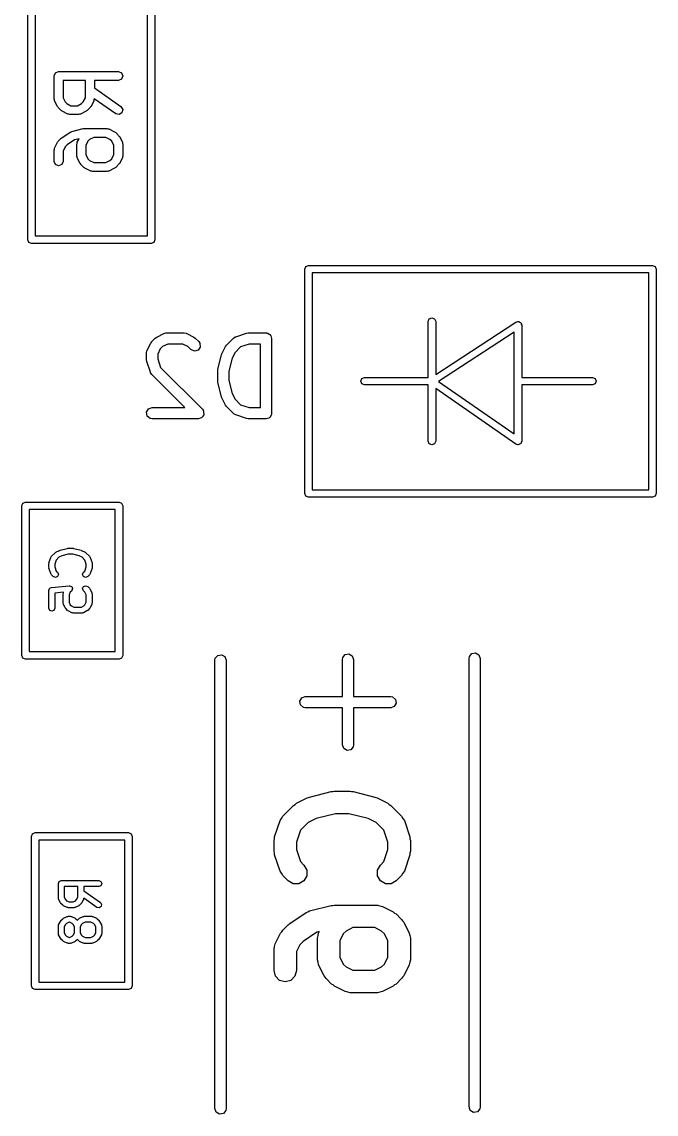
# Model space of a CAD drawing. Extents: x 0.42 to 1.49, y 0.16 to 1.54.
# Drawn here: x 1.158 to 1.493, y 0.399 to 0.974 of the extents above; entities that cross this region are included whole.
import ezdxf

# ---------------------------------------------------------------- set-up
doc = ezdxf.new("R2010")
doc.units = 0
doc.header["$MEASUREMENT"] = 0
doc.layers.add('BLACK', color=7, linetype='CONTINUOUS')

msp = doc.modelspace()

# ---------------------------------------------------------------- linework, layer by layer
at = {"layer": 'BLACK', "linetype": 'CONTINUOUS'}
for p, q in [((1.16154, 0.859587), (1.16154, 0.985571)), ((1.22846, 0.985571), (1.22846, 0.859587)), ((1.16547, 0.983602), (1.16547, 0.861555)), ((1.22453, 0.861555), (1.22453, 0.983602)), ((1.17539, 0.945826), (1.17608, 0.947496)), ((1.17539, 0.933827), (1.17539, 0.945826)), ((1.17608, 0.947496), (1.17775, 0.948188)), ((1.17775, 0.948188), (1.20925, 0.948188)), ((1.20925, 0.948188), (1.21092, 0.947496)), ((1.21092, 0.944156), (1.20925, 0.943464)), ((1.21092, 0.947496), (1.21161, 0.945826)), ((1.21161, 0.945826), (1.21092, 0.944156)), ((1.18011, 0.943464), (1.18011, 0.934385)), ((1.19189, 0.943464), (1.18011, 0.943464)), ((1.19189, 0.934385), (1.19189, 0.943464)), ((1.20925, 0.943464), (1.19661, 0.943464)), ((1.19661, 0.943464), (1.19661, 0.939557)), ((1.19661, 0.939557), (1.2106, 0.929763)), ((1.1756, 0.933319), (1.17539, 0.933827)), ((1.17564, 0.932771), (1.1756, 0.933319)), ((1.17714, 0.929771), (1.17564, 0.932771)), ((1.18011, 0.934385), (1.18119, 0.932227)), ((1.18119, 0.932227), (1.18215, 0.931269)), ((1.18985, 0.931269), (1.19081, 0.932227)), ((1.19081, 0.932227), (1.19189, 0.934385)), ((1.19636, 0.932771), (1.19486, 0.929771)), ((1.1964, 0.933319), (1.19636, 0.932771)), ((1.1966, 0.933798), (1.1964, 0.933319)), ((1.20789, 0.925893), (1.1966, 0.933798)), ((1.17743, 0.929516), (1.17714, 0.929771)), ((1.17758, 0.929157), (1.17743, 0.929516)), ((1.17908, 0.927658), (1.17758, 0.929157)), ((1.17944, 0.927509), (1.17908, 0.927658)), ((1.1797, 0.927215), (1.17944, 0.927509)), ((1.18269, 0.925715), (1.1797, 0.927215)), ((1.18215, 0.931269), (1.18431, 0.93019)), ((1.18431, 0.93019), (1.18769, 0.93019)), ((1.18769, 0.93019), (1.18985, 0.931269)), ((1.19231, 0.927215), (1.18931, 0.925715)), ((1.19256, 0.927509), (1.19231, 0.927215)), ((1.19292, 0.927658), (1.19256, 0.927509)), ((1.19442, 0.929157), (1.19292, 0.927658)), ((1.19457, 0.929516), (1.19442, 0.929157)), ((1.19486, 0.929771), (1.19457, 0.929516)), ((1.21118, 0.926473), (1.20966, 0.925502)), ((1.2106, 0.929763), (1.21157, 0.928239)), ((1.21157, 0.928239), (1.21118, 0.926473)), ((1.18324, 0.925676), (1.18269, 0.925715)), ((1.18375, 0.925466), (1.18324, 0.925676)), ((1.18825, 0.925466), (1.18375, 0.925466)), ((1.18876, 0.925676), (1.18825, 0.925466)), ((1.18931, 0.925715), (1.18876, 0.925676)), ((1.20966, 0.925502), (1.20789, 0.925893)), ((1.17944, 0.913296), (1.18394, 0.916295)), ((1.18394, 0.916295), (1.18435, 0.916375)), ((1.18435, 0.916375), (1.18468, 0.916621)), ((1.18468, 0.916621), (1.19068, 0.918121)), ((1.19068, 0.918121), (1.19097, 0.918077)), ((1.19097, 0.918077), (1.19125, 0.918192)), ((1.19125, 0.918192), (1.20325, 0.918192)), ((1.20325, 0.918192), (1.20376, 0.917981)), ((1.20376, 0.917981), (1.20431, 0.917942)), ((1.20431, 0.917942), (1.20731, 0.916443)), ((1.20731, 0.916443), (1.20756, 0.916149)), ((1.20756, 0.916149), (1.20792, 0.916)), ((1.20792, 0.916), (1.20942, 0.9145)), ((1.17564, 0.907887), (1.17714, 0.910887)), ((1.17714, 0.910887), (1.17743, 0.911141)), ((1.17743, 0.911141), (1.17758, 0.911501)), ((1.17758, 0.911501), (1.17908, 0.913)), ((1.17908, 0.913), (1.17931, 0.913094)), ((1.17931, 0.913094), (1.17944, 0.913296)), ((1.18226, 0.909494), (1.18119, 0.908431)), ((1.18622, 0.912137), (1.18226, 0.909494)), ((1.18855, 0.912721), (1.18622, 0.912137)), ((1.18739, 0.90983), (1.1876, 0.910338)), ((1.18739, 0.903831), (1.18739, 0.90983)), ((1.1876, 0.910338), (1.18764, 0.910887)), ((1.18764, 0.910887), (1.18855, 0.912721)), ((1.19319, 0.911431), (1.19211, 0.909273)), ((1.19211, 0.909273), (1.19211, 0.904389)), ((1.19415, 0.912388), (1.19319, 0.911431)), ((1.19631, 0.913467), (1.19415, 0.912388)), ((1.20269, 0.913467), (1.19631, 0.913467)), ((1.20485, 0.912388), (1.20269, 0.913467)), ((1.20581, 0.911431), (1.20485, 0.912388)), ((1.20689, 0.909273), (1.20581, 0.911431)), ((1.20689, 0.904389), (1.20689, 0.909273)), ((1.20942, 0.9145), (1.20957, 0.914141)), ((1.20957, 0.914141), (1.20986, 0.913886)), ((1.20986, 0.913886), (1.21136, 0.910887)), ((1.21136, 0.910887), (1.2114, 0.910338)), ((1.2114, 0.910338), (1.21161, 0.90983)), ((1.21161, 0.90983), (1.21161, 0.903831)), ((1.17539, 0.906831), (1.1756, 0.907339)), ((1.17539, 0.900831), (1.17539, 0.906831)), ((1.1756, 0.907339), (1.17564, 0.907887)), ((1.18119, 0.908431), (1.18011, 0.906273)), ((1.18011, 0.906273), (1.18011, 0.900831)), ((1.1876, 0.903323), (1.18739, 0.903831)), ((1.18764, 0.902775), (1.1876, 0.903323)), ((1.19211, 0.904389), (1.19319, 0.902231)), ((1.20581, 0.902231), (1.20689, 0.904389)), ((1.2114, 0.903323), (1.21136, 0.902775)), ((1.21161, 0.903831), (1.2114, 0.903323)), ((1.17608, 0.899161), (1.17539, 0.900831)), ((1.17775, 0.898469), (1.17608, 0.899161)), ((1.17942, 0.899161), (1.17775, 0.898469)), ((1.18011, 0.900831), (1.17942, 0.899161)), ((1.18914, 0.899775), (1.18764, 0.902775)), ((1.18943, 0.89952), (1.18914, 0.899775)), ((1.18958, 0.899161), (1.18943, 0.89952)), ((1.19108, 0.897661), (1.18958, 0.899161)), ((1.19144, 0.897513), (1.19108, 0.897661)), ((1.19319, 0.902231), (1.19415, 0.901273)), ((1.19415, 0.901273), (1.19631, 0.900194)), ((1.19631, 0.900194), (1.20269, 0.900194)), ((1.20269, 0.900194), (1.20485, 0.901273)), ((1.20485, 0.901273), (1.20581, 0.902231)), ((1.20792, 0.897661), (1.20756, 0.897513)), ((1.20942, 0.899161), (1.20792, 0.897661)), ((1.20957, 0.89952), (1.20942, 0.899161)), ((1.20986, 0.899775), (1.20957, 0.89952)), ((1.21136, 0.902775), (1.20986, 0.899775)), ((1.19169, 0.897219), (1.19144, 0.897513)), ((1.19469, 0.895719), (1.19169, 0.897219)), ((1.19524, 0.89568), (1.19469, 0.895719)), ((1.19575, 0.89547), (1.19524, 0.89568)), ((1.20325, 0.89547), (1.19575, 0.89547)), ((1.20376, 0.89568), (1.20325, 0.89547)), ((1.20431, 0.895719), (1.20376, 0.89568)), ((1.20731, 0.897219), (1.20431, 0.895719)), ((1.20756, 0.897513), (1.20731, 0.897219)), ((1.16211, 0.858195), (1.16154, 0.859587)), ((1.1635, 0.857618), (1.16211, 0.858195)), ((1.2265, 0.857618), (1.1635, 0.857618)), ((1.16547, 0.861555), (1.22453, 0.861555)), ((1.22789, 0.858195), (1.2265, 0.857618)), ((1.22846, 0.859587), (1.22789, 0.858195)), ((1.30806, 0.845447), (1.30945, 0.846024)), ((1.30945, 0.846024), (1.49055, 0.846024)), ((1.49055, 0.846024), (1.49194, 0.845447)), ((1.30748, 0.844055), (1.30806, 0.845447)), ((1.30748, 0.725945), (1.30748, 0.844055)), ((1.31142, 0.842087), (1.31142, 0.727913)), ((1.48858, 0.842087), (1.31142, 0.842087)), ((1.48858, 0.727913), (1.48858, 0.842087)), ((1.49194, 0.845447), (1.49252, 0.844055)), ((1.49252, 0.844055), (1.49252, 0.725945)), ((1.37246, 0.81654), (1.37304, 0.817932)), ((1.37304, 0.817932), (1.37443, 0.818509)), ((1.37443, 0.818509), (1.37582, 0.817932)), ((1.37582, 0.817932), (1.3764, 0.81654)), ((1.37246, 0.787009), (1.37246, 0.81654)), ((1.3764, 0.81654), (1.3764, 0.788671)), ((1.3764, 0.788671), (1.41866, 0.81619)), ((1.41866, 0.81619), (1.41921, 0.816293)), ((1.41921, 0.816293), (1.41973, 0.816509)), ((1.41973, 0.816509), (1.41993, 0.816427)), ((1.41993, 0.816427), (1.42014, 0.816466)), ((1.42014, 0.816466), (1.4206, 0.816148)), ((1.4206, 0.816148), (1.42112, 0.815932)), ((1.42112, 0.815932), (1.42121, 0.815735)), ((1.42121, 0.815735), (1.42138, 0.815614)), ((1.42138, 0.815614), (1.42148, 0.815061)), ((1.42148, 0.815061), (1.4217, 0.81454)), ((1.4217, 0.81454), (1.4217, 0.787009)), ((1.2263, 0.805131), (1.22683, 0.80584)), ((1.22683, 0.80584), (1.22685, 0.805898)), ((1.22685, 0.805898), (1.22873, 0.807773)), ((1.22873, 0.807773), (1.22945, 0.808279)), ((1.22945, 0.808279), (1.2295, 0.808326)), ((1.2295, 0.808326), (1.23324, 0.810201)), ((1.23324, 0.810201), (1.23423, 0.810493)), ((1.23423, 0.810493), (1.2344, 0.810452)), ((1.2344, 0.810452), (1.23457, 0.810513)), ((1.23457, 0.810513), (1.24394, 0.810513)), ((1.24394, 0.810513), (1.24495, 0.810334)), ((1.24495, 0.810334), (1.24508, 0.810221)), ((1.24508, 0.810221), (1.24526, 0.810201)), ((1.24526, 0.810201), (1.24901, 0.808326)), ((1.24901, 0.808326), (1.24972, 0.8078)), ((1.24972, 0.8078), (1.24978, 0.807773)), ((1.24978, 0.807773), (1.25165, 0.805898)), ((1.25165, 0.805898), (1.25224, 0.805058)), ((1.26622, 0.804023), (1.26997, 0.807773)), ((1.26997, 0.807773), (1.27081, 0.808361)), ((1.27081, 0.808361), (1.27099, 0.808377)), ((1.27099, 0.808377), (1.27113, 0.808486)), ((1.27113, 0.808486), (1.27675, 0.810361)), ((1.27675, 0.810361), (1.27762, 0.810491)), ((1.27762, 0.810491), (1.27769, 0.810513)), ((1.27769, 0.810513), (1.28706, 0.810513)), ((1.28706, 0.810513), (1.28744, 0.810445)), ((1.28744, 0.810445), (1.28757, 0.810468)), ((1.28757, 0.810468), (1.28769, 0.810402)), ((1.28769, 0.810402), (1.28807, 0.810334)), ((1.28807, 0.810334), (1.28866, 0.809841)), ((1.28866, 0.809841), (1.28932, 0.809458)), ((1.28932, 0.809458), (1.28941, 0.809207)), ((1.28941, 0.809207), (1.28962, 0.809036)), ((1.28962, 0.809036), (1.28975, 0.808281)), ((1.28975, 0.808281), (1.29001, 0.80756)), ((1.29001, 0.80756), (1.29001, 0.76819)), ((1.41776, 0.810909), (1.37796, 0.784987)), ((1.41776, 0.757307), (1.41776, 0.810909)), ((1.22411, 0.800061), (1.22429, 0.801071)), ((1.22411, 0.796311), (1.22411, 0.800061)), ((1.22429, 0.801071), (1.22441, 0.801206)), ((1.22441, 0.801206), (1.22443, 0.801381)), ((1.22443, 0.801381), (1.2263, 0.805131)), ((1.23137, 0.802061), (1.23002, 0.799364)), ((1.23256, 0.803258), (1.23137, 0.802061)), ((1.23526, 0.804607), (1.23256, 0.803258)), ((1.24324, 0.804607), (1.23526, 0.804607)), ((1.24594, 0.803258), (1.24324, 0.804607)), ((1.24748, 0.801722), (1.24594, 0.803258)), ((1.24931, 0.800869), (1.24748, 0.801722)), ((1.25126, 0.801391), (1.24931, 0.800869)), ((1.25242, 0.803046), (1.25126, 0.801391)), ((1.25224, 0.805058), (1.25242, 0.803046)), ((1.2638, 0.799506), (1.26567, 0.803256)), ((1.26567, 0.803256), (1.2662, 0.803965)), ((1.2662, 0.803965), (1.26622, 0.804023)), ((1.27074, 0.800186), (1.26922, 0.797155)), ((1.27366, 0.803104), (1.27074, 0.800186)), ((1.27816, 0.804607), (1.27366, 0.803104)), ((1.28411, 0.804607), (1.27816, 0.804607)), ((1.28411, 0.771142), (1.28411, 0.804607)), ((1.22414, 0.796251), (1.22411, 0.796311)), ((1.22427, 0.795377), (1.22414, 0.796251)), ((1.22614, 0.789753), (1.22427, 0.795377)), ((1.23002, 0.799364), (1.23002, 0.79679)), ((1.23002, 0.79679), (1.23152, 0.792282)), ((1.2617, 0.791403), (1.26357, 0.798902)), ((1.26357, 0.798902), (1.26378, 0.799368)), ((1.26378, 0.799368), (1.2638, 0.799506)), ((1.26922, 0.797155), (1.26751, 0.790323)), ((1.22625, 0.789615), (1.22614, 0.789753)), ((1.22626, 0.789439), (1.22625, 0.789615)), ((1.22685, 0.788599), (1.22626, 0.789439)), ((1.24431, 0.771142), (1.22685, 0.788599)), ((1.23152, 0.792282), (1.25353, 0.770278)), ((1.26161, 0.790687), (1.26171, 0.791267)), ((1.26161, 0.785063), (1.26161, 0.790687)), ((1.26171, 0.791267), (1.2617, 0.791403)), ((1.26751, 0.790323), (1.26751, 0.785426)), ((1.26166, 0.784934), (1.26161, 0.785063)), ((1.2617, 0.784346), (1.26166, 0.784934)), ((1.26357, 0.776847), (1.2617, 0.784346)), ((1.26751, 0.785426), (1.26922, 0.778594)), ((1.33696, 0.78504), (1.33754, 0.786432)), ((1.33754, 0.783648), (1.33696, 0.78504)), ((1.33754, 0.786432), (1.33893, 0.787009)), ((1.33893, 0.783072), (1.33754, 0.783648)), ((1.33893, 0.787009), (1.37246, 0.787009)), ((1.37246, 0.783072), (1.33893, 0.783072)), ((1.37246, 0.75354), (1.37246, 0.783072)), ((1.37796, 0.784987), (1.41776, 0.757307)), ((1.4217, 0.787009), (1.45903, 0.787009)), ((1.45903, 0.783072), (1.4217, 0.783072)), ((1.4217, 0.783072), (1.4217, 0.75354)), ((1.45903, 0.787009), (1.46042, 0.786432)), ((1.46042, 0.783648), (1.45903, 0.783072)), ((1.46042, 0.786432), (1.461, 0.78504)), ((1.461, 0.78504), (1.46042, 0.783648)), ((1.26365, 0.776731), (1.26357, 0.776847)), ((1.2638, 0.776243), (1.26365, 0.776731)), ((1.26922, 0.778594), (1.27074, 0.775563)), ((1.41861, 0.751924), (1.3764, 0.781274)), ((1.3764, 0.781274), (1.3764, 0.75354)), ((1.22517, 0.770452), (1.22707, 0.771142)), ((1.22707, 0.771142), (1.24431, 0.771142)), ((1.26567, 0.772494), (1.2638, 0.776243)), ((1.26572, 0.772449), (1.26567, 0.772494)), ((1.26622, 0.771726), (1.26572, 0.772449)), ((1.26997, 0.767977), (1.26622, 0.771726)), ((1.27074, 0.775563), (1.27366, 0.772645)), ((1.27366, 0.772645), (1.27816, 0.771142)), ((1.27816, 0.771142), (1.28411, 0.771142)), ((1.22416, 0.768702), (1.22517, 0.770452)), ((1.22451, 0.766713), (1.22416, 0.768702)), ((1.22606, 0.765415), (1.22451, 0.766713)), ((1.22707, 0.765237), (1.22606, 0.765415)), ((1.25144, 0.765237), (1.22707, 0.765237)), ((1.25227, 0.765541), (1.25144, 0.765237)), ((1.25313, 0.765771), (1.25227, 0.765541)), ((1.25321, 0.765882), (1.25313, 0.765771)), ((1.25334, 0.765928), (1.25321, 0.765882)), ((1.25378, 0.766697), (1.25334, 0.765928)), ((1.25353, 0.770278), (1.2539, 0.76975)), ((1.25429, 0.767426), (1.25378, 0.766697)), ((1.2539, 0.76975), (1.254, 0.769666)), ((1.254, 0.769666), (1.25401, 0.769588)), ((1.25401, 0.769588), (1.25411, 0.769438)), ((1.25411, 0.769438), (1.25419, 0.768552)), ((1.25419, 0.768552), (1.25435, 0.767677)), ((1.25435, 0.767677), (1.25428, 0.76756)), ((1.25428, 0.76756), (1.25429, 0.767426)), ((1.27013, 0.767902), (1.26997, 0.767977)), ((1.27023, 0.767752), (1.27013, 0.767902)), ((1.27113, 0.767263), (1.27023, 0.767752)), ((1.27675, 0.765389), (1.27113, 0.767263)), ((1.27682, 0.76539), (1.27675, 0.765389)), ((1.27769, 0.765237), (1.27682, 0.76539)), ((1.28706, 0.765237), (1.27769, 0.765237)), ((1.28778, 0.765499), (1.28706, 0.765237)), ((1.28854, 0.765633), (1.28778, 0.765499)), ((1.28871, 0.765837), (1.28854, 0.765633)), ((1.28896, 0.765928), (1.28871, 0.765837)), ((1.28934, 0.766592), (1.28896, 0.765928)), ((1.28983, 0.76718), (1.28934, 0.766592)), ((1.2899, 0.767563), (1.28983, 0.76718)), ((1.28997, 0.767677), (1.2899, 0.767563)), ((1.29001, 0.76819), (1.28994, 0.767806)), ((1.28994, 0.767806), (1.28997, 0.767677)), ((1.37304, 0.752148), (1.37246, 0.75354)), ((1.37443, 0.751572), (1.37304, 0.752148)), ((1.37582, 0.752148), (1.37443, 0.751572)), ((1.3764, 0.75354), (1.37582, 0.752148)), ((1.41919, 0.751798), (1.41861, 0.751924)), ((1.41973, 0.751572), (1.41919, 0.751798)), ((1.4199, 0.751642), (1.41973, 0.751572)), ((1.42008, 0.751603), (1.4199, 0.751642)), ((1.42058, 0.751922), (1.42008, 0.751603)), ((1.42112, 0.752148), (1.42058, 0.751922)), ((1.42119, 0.752317), (1.42112, 0.752148)), ((1.42135, 0.752416), (1.42119, 0.752317)), ((1.42147, 0.752994), (1.42135, 0.752416)), ((1.4217, 0.75354), (1.42147, 0.752994)), ((1.30806, 0.724553), (1.30748, 0.725945)), ((1.31142, 0.727913), (1.48858, 0.727913)), ((1.49252, 0.725945), (1.49194, 0.724553)), ((1.15843, 0.71937), (1.159, 0.720762)), ((1.15843, 0.64063), (1.15843, 0.71937)), ((1.159, 0.720762), (1.16039, 0.721339)), ((1.16039, 0.721339), (1.20961, 0.721339)), ((1.20961, 0.721339), (1.211, 0.720762)), ((1.211, 0.720762), (1.21157, 0.71937)), ((1.21157, 0.71937), (1.21157, 0.64063)), ((1.30945, 0.723976), (1.30806, 0.724553)), ((1.49055, 0.723976), (1.30945, 0.723976)), ((1.49194, 0.724553), (1.49055, 0.723976)), ((1.16236, 0.717402), (1.16236, 0.642598)), ((1.20764, 0.717402), (1.16236, 0.717402)), ((1.20764, 0.642598), (1.20764, 0.717402)), ((1.17853, 0.696057), (1.18227, 0.696995)), ((1.18227, 0.696995), (1.18247, 0.696965)), ((1.18247, 0.696965), (1.18266, 0.697042)), ((1.18266, 0.697042), (1.18547, 0.697042)), ((1.18547, 0.697042), (1.18565, 0.696965)), ((1.18565, 0.696965), (1.18585, 0.696995)), ((1.18585, 0.696995), (1.1896, 0.696057)), ((1.17273, 0.689403), (1.17366, 0.692215)), ((1.17366, 0.692215), (1.1739, 0.692492)), ((1.1739, 0.692492), (1.17404, 0.692831)), ((1.17404, 0.692831), (1.17592, 0.694706)), ((1.17653, 0.690867), (1.17579, 0.68865)), ((1.17592, 0.694706), (1.17616, 0.694805)), ((1.17616, 0.694805), (1.17633, 0.695001)), ((1.17633, 0.695001), (1.1782, 0.695938)), ((1.17797, 0.692298), (1.17653, 0.690867)), ((1.17946, 0.693044), (1.17797, 0.692298)), ((1.1782, 0.695938), (1.17838, 0.695951)), ((1.17838, 0.695951), (1.17853, 0.696057)), ((1.18285, 0.693892), (1.17946, 0.693044)), ((1.18527, 0.693892), (1.18285, 0.693892)), ((1.18867, 0.693044), (1.18527, 0.693892)), ((1.19016, 0.692298), (1.18867, 0.693044)), ((1.1896, 0.696057), (1.18974, 0.695951)), ((1.18974, 0.695951), (1.18992, 0.695938)), ((1.18992, 0.695938), (1.1918, 0.695001)), ((1.19159, 0.690867), (1.19016, 0.692298)), ((1.19233, 0.68865), (1.19159, 0.690867)), ((1.1918, 0.695001), (1.19197, 0.694805)), ((1.19197, 0.694805), (1.19221, 0.694706)), ((1.19221, 0.694706), (1.19408, 0.692831)), ((1.19408, 0.692831), (1.19422, 0.692492)), ((1.19422, 0.692492), (1.19446, 0.692215)), ((1.19446, 0.692215), (1.1954, 0.689403)), ((1.17265, 0.688905), (1.17274, 0.689145)), ((1.17265, 0.68703), (1.17265, 0.688905)), ((1.17274, 0.686791), (1.17265, 0.68703)), ((1.17274, 0.689145), (1.17273, 0.689403)), ((1.17273, 0.686532), (1.17274, 0.686791)), ((1.17366, 0.68372), (1.17273, 0.686532)), ((1.17579, 0.68865), (1.17579, 0.687286)), ((1.17579, 0.687286), (1.17653, 0.685069)), ((1.17653, 0.685069), (1.17721, 0.684394)), ((1.19092, 0.684394), (1.19159, 0.685069)), ((1.19159, 0.685069), (1.19233, 0.687286)), ((1.19233, 0.687286), (1.19233, 0.68865)), ((1.1954, 0.686532), (1.19446, 0.68372)), ((1.1954, 0.689403), (1.19538, 0.689145)), ((1.19538, 0.689145), (1.19548, 0.688905)), ((1.19548, 0.68703), (1.19538, 0.686791)), ((1.19538, 0.686791), (1.1954, 0.686532)), ((1.19548, 0.688905), (1.19548, 0.68703)), ((1.1739, 0.683443), (1.17366, 0.68372)), ((1.17404, 0.683105), (1.1739, 0.683443)), ((1.17498, 0.682167), (1.17404, 0.683105)), ((1.17609, 0.681706), (1.17498, 0.682167)), ((1.17721, 0.682167), (1.17609, 0.681706)), ((1.17721, 0.684394), (1.17767, 0.683281)), ((1.17767, 0.683281), (1.17721, 0.682167)), ((1.19046, 0.683281), (1.19092, 0.684394)), ((1.19092, 0.682167), (1.19046, 0.683281)), ((1.19203, 0.681706), (1.19092, 0.682167)), ((1.19314, 0.682167), (1.19203, 0.681706)), ((1.19408, 0.683105), (1.19314, 0.682167)), ((1.19422, 0.683443), (1.19408, 0.683105)), ((1.19446, 0.68372), (1.19422, 0.683443)), ((1.17265, 0.674844), (1.17285, 0.675334)), ((1.17265, 0.665471), (1.17265, 0.674844)), ((1.17285, 0.675334), (1.173, 0.675842)), ((1.173, 0.675842), (1.17307, 0.675881)), ((1.17307, 0.675881), (1.17311, 0.675958)), ((1.17311, 0.675958), (1.1736, 0.676161)), ((1.1736, 0.676161), (1.17406, 0.676411)), ((1.17406, 0.676411), (1.18344, 0.677349)), ((1.18041, 0.673881), (1.17579, 0.673419)), ((1.17579, 0.673419), (1.17579, 0.665471)), ((1.18014, 0.67297), (1.18028, 0.673308)), ((1.18028, 0.673308), (1.18031, 0.673674)), ((1.18031, 0.673674), (1.18041, 0.673881)), ((1.18395, 0.673912), (1.18329, 0.672598)), ((1.18344, 0.677349), (1.18352, 0.677325)), ((1.18352, 0.677325), (1.18359, 0.677357)), ((1.18359, 0.677357), (1.18408, 0.677154)), ((1.18471, 0.674668), (1.18395, 0.673912)), ((1.18408, 0.677154), (1.18459, 0.677001)), ((1.18459, 0.677001), (1.18463, 0.676927)), ((1.18463, 0.676927), (1.18471, 0.676895)), ((1.18471, 0.676895), (1.18491, 0.676406)), ((1.18474, 0.674745), (1.18471, 0.674668)), ((1.18481, 0.674785), (1.18474, 0.674745)), ((1.18497, 0.675292), (1.18481, 0.674785)), ((1.18491, 0.676406), (1.18516, 0.675938)), ((1.18517, 0.675782), (1.18497, 0.675292)), ((1.18516, 0.675938), (1.18514, 0.675859)), ((1.18514, 0.675859), (1.18517, 0.675782)), ((1.19046, 0.675782), (1.19092, 0.676895)), ((1.19092, 0.674668), (1.19046, 0.675782)), ((1.19092, 0.676895), (1.19203, 0.677357)), ((1.19167, 0.673911), (1.19092, 0.674668)), ((1.19233, 0.672598), (1.19167, 0.673911)), ((1.19203, 0.677357), (1.19314, 0.676895)), ((1.19314, 0.676895), (1.19408, 0.675958)), ((1.19408, 0.675958), (1.19418, 0.675718)), ((1.19418, 0.675718), (1.19438, 0.675549)), ((1.19438, 0.675549), (1.19531, 0.673674)), ((1.19531, 0.673674), (1.19534, 0.673308)), ((1.19534, 0.673308), (1.19548, 0.67297)), ((1.18014, 0.668283), (1.18014, 0.67297)), ((1.18028, 0.667944), (1.18014, 0.668283)), ((1.18031, 0.667578), (1.18028, 0.667944)), ((1.18125, 0.665704), (1.18031, 0.667578)), ((1.18329, 0.672598), (1.18329, 0.668654)), ((1.18329, 0.668654), (1.18395, 0.667341)), ((1.19167, 0.667341), (1.19233, 0.668654)), ((1.19233, 0.668654), (1.19233, 0.672598)), ((1.19531, 0.667578), (1.19438, 0.665704)), ((1.19534, 0.667944), (1.19531, 0.667578)), ((1.19548, 0.668283), (1.19534, 0.667944)), ((1.19548, 0.67297), (1.19548, 0.668283)), ((1.17311, 0.664357), (1.17265, 0.665471)), ((1.17422, 0.663896), (1.17311, 0.664357)), ((1.17533, 0.664357), (1.17422, 0.663896)), ((1.17579, 0.665471), (1.17533, 0.664357)), ((1.18144, 0.665534), (1.18125, 0.665704)), ((1.18154, 0.665294), (1.18144, 0.665534)), ((1.18248, 0.664357), (1.18154, 0.665294)), ((1.18272, 0.664258), (1.18248, 0.664357)), ((1.18289, 0.664062), (1.18272, 0.664258)), ((1.18476, 0.663125), (1.18289, 0.664062)), ((1.18395, 0.667341), (1.18453, 0.666765)), ((1.18453, 0.666765), (1.18584, 0.666108)), ((1.18513, 0.663099), (1.18476, 0.663125)), ((1.18547, 0.662958), (1.18513, 0.663099)), ((1.19016, 0.662958), (1.18547, 0.662958)), ((1.18584, 0.666108), (1.18978, 0.666108)), ((1.18978, 0.666108), (1.1911, 0.666765)), ((1.19049, 0.663099), (1.19016, 0.662958)), ((1.19086, 0.663125), (1.19049, 0.663099)), ((1.19273, 0.664062), (1.19086, 0.663125)), ((1.1911, 0.666765), (1.19167, 0.667341)), ((1.1929, 0.664258), (1.19273, 0.664062)), ((1.19314, 0.664357), (1.1929, 0.664258)), ((1.19408, 0.665294), (1.19314, 0.664357)), ((1.19418, 0.665534), (1.19408, 0.665294)), ((1.19438, 0.665704), (1.19418, 0.665534)), ((1.159, 0.639238), (1.15843, 0.64063)), ((1.16039, 0.638661), (1.159, 0.639238)), ((1.20961, 0.638661), (1.16039, 0.638661)), ((1.16236, 0.642598), (1.20764, 0.642598)), ((1.211, 0.639238), (1.20961, 0.638661)), ((1.21157, 0.64063), (1.211, 0.639238)), ((1.26015, 0.6381), (1.26033, 0.63911)), ((1.26033, 0.63911), (1.26162, 0.640657)), ((1.26162, 0.640657), (1.26361, 0.641008)), ((1.26361, 0.641008), (1.26536, 0.639998)), ((1.26536, 0.639998), (1.26605, 0.6381)), ((1.32727, 0.638497), (1.32744, 0.639507)), ((1.32744, 0.639507), (1.32874, 0.641054)), ((1.32874, 0.641054), (1.33073, 0.641405)), ((1.33073, 0.641405), (1.33248, 0.640395)), ((1.33248, 0.640395), (1.33317, 0.638497)), ((1.39395, 0.639), (1.39413, 0.64001)), ((1.39395, 0.4028), (1.39395, 0.639)), ((1.39413, 0.64001), (1.39542, 0.641557)), ((1.39542, 0.641557), (1.39741, 0.641908)), ((1.39741, 0.641908), (1.39916, 0.640898)), ((1.39916, 0.640898), (1.39985, 0.639)), ((1.39985, 0.639), (1.39985, 0.4028)), ((1.26015, 0.4019), (1.26015, 0.6381)), ((1.26605, 0.6381), (1.26605, 0.4019)), ((1.32727, 0.618953), (1.32727, 0.638497)), ((1.33317, 0.638497), (1.33317, 0.618953)), ((1.30481, 0.616513), (1.30582, 0.618262)), ((1.30516, 0.614524), (1.30481, 0.616513)), ((1.30582, 0.618262), (1.30772, 0.618953)), ((1.30772, 0.618953), (1.32727, 0.618953)), ((1.33317, 0.618953), (1.35272, 0.618953)), ((1.35272, 0.618953), (1.35373, 0.618775)), ((1.35373, 0.618775), (1.35527, 0.617476)), ((1.35527, 0.617476), (1.35562, 0.615487)), ((1.30671, 0.613225), (1.30516, 0.614524)), ((1.30772, 0.613047), (1.30671, 0.613225)), ((1.32727, 0.613047), (1.30772, 0.613047)), ((1.32727, 0.593503), (1.32727, 0.613047)), ((1.35272, 0.613047), (1.33317, 0.613047)), ((1.33317, 0.613047), (1.33317, 0.593503)), ((1.35461, 0.613738), (1.35272, 0.613047)), ((1.35562, 0.615487), (1.35461, 0.613738)), ((1.32796, 0.591605), (1.32727, 0.593503)), ((1.33317, 0.593503), (1.33299, 0.592493)), ((1.32971, 0.590595), (1.32796, 0.591605)), ((1.33169, 0.590946), (1.32971, 0.590595)), ((1.33299, 0.592493), (1.33169, 0.590946)), ((1.30307, 0.562711), (1.30879, 0.565568)), ((1.30879, 0.565568), (1.30943, 0.565698)), ((1.30943, 0.565698), (1.31, 0.566015)), ((1.31, 0.566015), (1.32142, 0.568872)), ((1.32142, 0.568872), (1.32215, 0.56886)), ((1.32215, 0.56886), (1.32286, 0.569048)), ((1.32286, 0.569048), (1.33143, 0.569048)), ((1.33143, 0.569048), (1.33213, 0.56886)), ((1.33213, 0.56886), (1.33286, 0.568872)), ((1.33286, 0.568872), (1.34429, 0.566015)), ((1.34429, 0.566015), (1.34486, 0.565698)), ((1.34486, 0.565698), (1.3455, 0.565568)), ((1.3455, 0.565568), (1.35121, 0.562711)), ((1.29582, 0.55589), (1.30154, 0.561604)), ((1.30154, 0.561604), (1.30236, 0.56208)), ((1.30236, 0.56208), (1.30307, 0.562711)), ((1.35121, 0.562711), (1.35192, 0.56208)), ((1.35192, 0.56208), (1.35275, 0.561604)), ((1.35275, 0.561604), (1.35846, 0.55589)), ((1.29154, 0.54501), (1.2944, 0.553582)), ((1.2944, 0.553582), (1.29515, 0.554715)), ((1.29515, 0.554715), (1.29582, 0.55589)), ((1.30921, 0.552575), (1.30516, 0.548524)), ((1.31349, 0.554714), (1.30921, 0.552575)), ((1.32358, 0.557237), (1.31349, 0.554714)), ((1.3307, 0.557237), (1.32358, 0.557237)), ((1.3408, 0.554714), (1.3307, 0.557237)), ((1.34507, 0.552575), (1.3408, 0.554714)), ((1.34912, 0.548524), (1.34507, 0.552575)), ((1.35846, 0.55589), (1.35914, 0.554715)), ((1.35914, 0.554715), (1.35989, 0.553582)), ((1.35989, 0.553582), (1.36275, 0.54501)), ((1.16343, 0.545295), (1.164, 0.546687)), ((1.164, 0.546687), (1.16539, 0.547264)), ((1.16539, 0.547264), (1.21461, 0.547264)), ((1.21461, 0.547264), (1.216, 0.546687)), ((1.216, 0.546687), (1.21657, 0.545295)), ((1.30516, 0.548524), (1.30305, 0.542185)), ((1.35124, 0.542185), (1.34912, 0.548524)), ((1.16343, 0.466555), (1.16343, 0.545295)), ((1.16736, 0.543327), (1.16736, 0.468524)), ((1.21264, 0.543327), (1.16736, 0.543327)), ((1.21264, 0.468524), (1.21264, 0.543327)), ((1.21657, 0.545295), (1.21657, 0.466555)), ((1.29124, 0.543143), (1.29148, 0.544061)), ((1.29124, 0.537429), (1.29124, 0.543143)), ((1.29148, 0.544061), (1.29154, 0.54501)), ((1.30305, 0.542185), (1.30305, 0.538387)), ((1.35124, 0.538387), (1.35124, 0.542185)), ((1.36275, 0.54501), (1.3628, 0.544061)), ((1.3628, 0.544061), (1.36305, 0.543143)), ((1.36305, 0.543143), (1.36305, 0.537429)), ((1.29148, 0.53651), (1.29124, 0.537429)), ((1.29154, 0.535561), (1.29148, 0.53651)), ((1.2944, 0.52699), (1.29154, 0.535561)), ((1.30305, 0.538387), (1.30516, 0.532047)), ((1.34912, 0.532047), (1.35124, 0.538387)), ((1.36275, 0.535561), (1.35989, 0.52699)), ((1.3628, 0.53651), (1.36275, 0.535561)), ((1.36305, 0.537429), (1.3628, 0.53651)), ((1.30516, 0.532047), (1.30703, 0.530176)), ((1.30703, 0.530176), (1.30856, 0.527528)), ((1.34572, 0.527529), (1.34725, 0.530176)), ((1.34725, 0.530176), (1.34912, 0.532047)), ((1.29515, 0.525857), (1.2944, 0.52699)), ((1.29582, 0.524681), (1.29515, 0.525857)), ((1.29868, 0.521824), (1.29582, 0.524681)), ((1.30856, 0.524472), (1.30703, 0.521824)), ((1.30856, 0.527528), (1.30856, 0.524472)), ((1.34572, 0.524472), (1.34572, 0.527529)), ((1.34725, 0.521824), (1.34572, 0.524472)), ((1.35846, 0.524681), (1.3556, 0.521824)), ((1.35914, 0.525857), (1.35846, 0.524681)), ((1.35989, 0.52699), (1.35914, 0.525857)), ((1.17765, 0.520455), (1.17811, 0.521568)), ((1.17765, 0.512956), (1.17765, 0.520455)), ((1.17811, 0.521568), (1.17922, 0.522029)), ((1.17922, 0.522029), (1.19891, 0.522029)), ((1.18079, 0.51888), (1.18079, 0.513327)), ((1.18796, 0.51888), (1.18079, 0.51888)), ((1.18796, 0.513327), (1.18796, 0.51888)), ((1.19891, 0.51888), (1.19111, 0.51888)), ((1.19111, 0.51888), (1.19111, 0.516588)), ((1.19891, 0.522029), (1.20002, 0.521568)), ((1.20002, 0.519341), (1.19891, 0.51888)), ((1.20002, 0.521568), (1.20048, 0.520455)), ((1.20048, 0.520455), (1.20002, 0.519341)), ((1.30133, 0.520296), (1.29868, 0.521824)), ((1.30439, 0.520296), (1.30133, 0.520296)), ((1.30703, 0.521824), (1.30439, 0.520296)), ((1.3499, 0.520296), (1.34725, 0.521824)), ((1.35296, 0.520296), (1.3499, 0.520296)), ((1.3556, 0.521824), (1.35296, 0.520296)), ((1.17779, 0.512617), (1.17765, 0.512956)), ((1.17781, 0.512251), (1.17779, 0.512617)), ((1.17875, 0.510376), (1.17781, 0.512251)), ((1.18079, 0.513327), (1.18145, 0.512014)), ((1.1873, 0.512014), (1.18796, 0.513327)), ((1.19094, 0.512251), (1.19, 0.510376)), ((1.19097, 0.512617), (1.19094, 0.512251)), ((1.19104, 0.512791), (1.19097, 0.512617)), ((1.198, 0.507916), (1.19104, 0.512791)), ((1.19111, 0.516588), (1.19981, 0.510496)), ((1.17894, 0.510207), (1.17875, 0.510376)), ((1.17904, 0.509967), (1.17894, 0.510207)), ((1.17998, 0.50903), (1.17904, 0.509967)), ((1.18022, 0.508931), (1.17998, 0.50903)), ((1.18039, 0.508735), (1.18022, 0.508931)), ((1.18227, 0.507797), (1.18039, 0.508735)), ((1.18145, 0.512014), (1.18203, 0.511438)), ((1.18203, 0.511438), (1.18334, 0.510781)), ((1.18263, 0.507771), (1.18227, 0.507797)), ((1.18297, 0.507631), (1.18263, 0.507771)), ((1.18578, 0.507631), (1.18297, 0.507631)), ((1.18334, 0.510781), (1.18541, 0.510781)), ((1.18541, 0.510781), (1.18672, 0.511438)), ((1.18612, 0.507771), (1.18578, 0.507631)), ((1.18649, 0.507797), (1.18612, 0.507771)), ((1.18836, 0.508735), (1.18649, 0.507797)), ((1.18672, 0.511438), (1.1873, 0.512014)), ((1.18853, 0.508931), (1.18836, 0.508735)), ((1.18877, 0.50903), (1.18853, 0.508931)), ((1.18971, 0.509967), (1.18877, 0.50903)), ((1.18981, 0.510207), (1.18971, 0.509967)), ((1.19, 0.510376), (1.18981, 0.510207)), ((1.19918, 0.507655), (1.198, 0.507916)), ((1.2002, 0.508303), (1.19918, 0.507655)), ((1.19981, 0.510496), (1.20046, 0.50948)), ((1.20046, 0.50948), (1.2002, 0.508303)), ((1.31, 0.506015), (1.32142, 0.508872)), ((1.32142, 0.508872), (1.32215, 0.50886)), ((1.32215, 0.50886), (1.32286, 0.509048)), ((1.32286, 0.509048), (1.34571, 0.509048)), ((1.34571, 0.509048), (1.34703, 0.508697)), ((1.34703, 0.508697), (1.34836, 0.508425)), ((1.34836, 0.508425), (1.35407, 0.505568)), ((1.17875, 0.500536), (1.17894, 0.500706)), ((1.17894, 0.500706), (1.17904, 0.500946)), ((1.17904, 0.500946), (1.17998, 0.501883)), ((1.17998, 0.501883), (1.18022, 0.501982)), ((1.18022, 0.501982), (1.18039, 0.502178)), ((1.18039, 0.502178), (1.18227, 0.503116)), ((1.18227, 0.503116), (1.18263, 0.503141)), ((1.18263, 0.503141), (1.18297, 0.503282)), ((1.18297, 0.503282), (1.18391, 0.503282)), ((1.18391, 0.503282), (1.18425, 0.503141)), ((1.18425, 0.503141), (1.18461, 0.503116)), ((1.18461, 0.503116), (1.18649, 0.502178)), ((1.18649, 0.502178), (1.18666, 0.501982)), ((1.18666, 0.501982), (1.1869, 0.501883)), ((1.1869, 0.501883), (1.18766, 0.501122)), ((1.18766, 0.501122), (1.18842, 0.501883)), ((1.18842, 0.501883), (1.18866, 0.501982)), ((1.18866, 0.501982), (1.18883, 0.502178)), ((1.18883, 0.502178), (1.1907, 0.503116)), ((1.1907, 0.503116), (1.19107, 0.503141)), ((1.19107, 0.503141), (1.19141, 0.503282)), ((1.19141, 0.503282), (1.19516, 0.503282)), ((1.19516, 0.503282), (1.19549, 0.503141)), ((1.19549, 0.503141), (1.19586, 0.503116)), ((1.19586, 0.503116), (1.19773, 0.502178)), ((1.19773, 0.502178), (1.1979, 0.501982)), ((1.1979, 0.501982), (1.19814, 0.501883)), ((1.19814, 0.501883), (1.19908, 0.500946)), ((1.19908, 0.500946), (1.19918, 0.500706)), ((1.19918, 0.500706), (1.19938, 0.500536)), ((1.29958, 0.499485), (1.30815, 0.505199)), ((1.30815, 0.505199), (1.30911, 0.505524)), ((1.30911, 0.505524), (1.31, 0.506015)), ((1.35407, 0.505568), (1.35478, 0.504937)), ((1.35478, 0.504937), (1.3556, 0.504462)), ((1.3556, 0.504462), (1.35846, 0.501604)), ((1.35846, 0.501604), (1.35894, 0.500781)), ((1.35894, 0.500781), (1.35957, 0.50007)), ((1.17765, 0.497957), (1.17779, 0.498296)), ((1.17765, 0.494208), (1.17765, 0.497957)), ((1.17779, 0.498296), (1.17781, 0.498662)), ((1.17781, 0.498662), (1.17875, 0.500536)), ((1.18145, 0.498899), (1.18079, 0.497586)), ((1.18079, 0.497586), (1.18079, 0.49458)), ((1.18203, 0.499475), (1.18145, 0.498899)), ((1.18334, 0.500132), (1.18203, 0.499475)), ((1.18354, 0.500132), (1.18334, 0.500132)), ((1.18485, 0.499475), (1.18354, 0.500132)), ((1.18542, 0.498899), (1.18485, 0.499475)), ((1.18608, 0.497586), (1.18542, 0.498899)), ((1.18608, 0.49458), (1.18608, 0.497586)), ((1.18989, 0.498899), (1.18923, 0.497586)), ((1.18923, 0.497586), (1.18923, 0.49458)), ((1.19046, 0.499475), (1.18989, 0.498899)), ((1.19178, 0.500132), (1.19046, 0.499475)), ((1.19478, 0.500132), (1.19178, 0.500132)), ((1.1961, 0.499475), (1.19478, 0.500132)), ((1.19667, 0.498899), (1.1961, 0.499475)), ((1.19733, 0.497586), (1.19667, 0.498899)), ((1.19733, 0.49458), (1.19733, 0.497586)), ((1.19938, 0.500536), (1.20031, 0.498662)), ((1.20031, 0.498662), (1.20034, 0.498296)), ((1.20034, 0.498296), (1.20048, 0.497957)), ((1.20048, 0.497957), (1.20048, 0.494208)), ((1.29472, 0.494355), (1.29535, 0.495067)), ((1.29535, 0.495067), (1.29582, 0.49589)), ((1.29582, 0.49589), (1.29868, 0.498747)), ((1.29868, 0.498747), (1.29919, 0.499042)), ((1.29919, 0.499042), (1.29958, 0.499485)), ((1.31385, 0.494805), (1.30662, 0.489982)), ((1.3151, 0.495116), (1.31385, 0.494805)), ((1.31472, 0.494355), (1.3151, 0.495116)), ((1.32921, 0.495432), (1.32771, 0.49393)), ((1.33282, 0.497237), (1.32921, 0.495432)), ((1.34432, 0.497237), (1.33282, 0.497237)), ((1.34793, 0.495432), (1.34432, 0.497237)), ((1.34943, 0.49393), (1.34793, 0.495432)), ((1.35957, 0.50007), (1.36242, 0.494355)), ((1.17779, 0.493869), (1.17765, 0.494208)), ((1.17781, 0.493504), (1.17779, 0.493869)), ((1.17875, 0.491629), (1.17781, 0.493504)), ((1.17894, 0.491459), (1.17875, 0.491629)), ((1.17904, 0.49122), (1.17894, 0.491459)), ((1.17998, 0.490282), (1.17904, 0.49122)), ((1.18022, 0.490183), (1.17998, 0.490282)), ((1.18039, 0.489987), (1.18022, 0.490183)), ((1.18227, 0.48905), (1.18039, 0.489987)), ((1.18079, 0.49458), (1.18145, 0.493266)), ((1.18145, 0.493266), (1.18203, 0.49269)), ((1.18203, 0.49269), (1.18334, 0.492033)), ((1.18263, 0.489024), (1.18227, 0.48905)), ((1.18334, 0.492033), (1.18354, 0.492033)), ((1.18354, 0.492033), (1.18485, 0.49269)), ((1.18461, 0.48905), (1.18425, 0.489024)), ((1.18649, 0.489987), (1.18461, 0.48905)), ((1.18485, 0.49269), (1.18542, 0.493266)), ((1.18542, 0.493266), (1.18608, 0.49458)), ((1.18666, 0.490183), (1.18649, 0.489987)), ((1.1869, 0.490282), (1.18666, 0.490183)), ((1.18766, 0.491043), (1.1869, 0.490282)), ((1.18842, 0.490282), (1.18766, 0.491043)), ((1.18866, 0.490183), (1.18842, 0.490282)), ((1.18883, 0.489987), (1.18866, 0.490183)), ((1.1907, 0.48905), (1.18883, 0.489987)), ((1.18923, 0.49458), (1.18989, 0.493266)), ((1.18989, 0.493266), (1.19046, 0.49269)), ((1.19046, 0.49269), (1.19178, 0.492033)), ((1.19107, 0.489024), (1.1907, 0.48905)), ((1.19178, 0.492033), (1.19478, 0.492033)), ((1.19478, 0.492033), (1.1961, 0.49269)), ((1.19586, 0.48905), (1.19549, 0.489024)), ((1.19773, 0.489987), (1.19586, 0.48905)), ((1.1961, 0.49269), (1.19667, 0.493266)), ((1.19667, 0.493266), (1.19733, 0.49458)), ((1.1979, 0.490183), (1.19773, 0.489987)), ((1.19814, 0.490282), (1.1979, 0.490183)), ((1.19908, 0.49122), (1.19814, 0.490282)), ((1.19918, 0.491459), (1.19908, 0.49122)), ((1.19938, 0.491629), (1.19918, 0.491459)), ((1.20031, 0.493504), (1.19938, 0.491629)), ((1.20034, 0.493869), (1.20031, 0.493504)), ((1.20048, 0.494208), (1.20034, 0.493869)), ((1.29186, 0.488641), (1.29472, 0.494355)), ((1.30662, 0.489982), (1.30485, 0.488216)), ((1.31409, 0.491714), (1.31445, 0.493025)), ((1.31409, 0.480286), (1.31409, 0.491714)), ((1.31445, 0.493025), (1.31472, 0.494355)), ((1.32771, 0.49393), (1.32591, 0.49032)), ((1.32591, 0.49032), (1.32591, 0.48168)), ((1.35124, 0.49032), (1.34943, 0.49393)), ((1.35124, 0.48168), (1.35124, 0.49032)), ((1.36242, 0.494355), (1.3627, 0.493025)), ((1.3627, 0.493025), (1.36305, 0.491714)), ((1.36305, 0.491714), (1.36305, 0.480286)), ((1.18297, 0.488884), (1.18263, 0.489024)), ((1.18391, 0.488884), (1.18297, 0.488884)), ((1.18425, 0.489024), (1.18391, 0.488884)), ((1.19141, 0.488884), (1.19107, 0.489024)), ((1.19516, 0.488884), (1.19141, 0.488884)), ((1.19549, 0.489024), (1.19516, 0.488884)), ((1.29124, 0.486), (1.29159, 0.487311)), ((1.29124, 0.474571), (1.29124, 0.486)), ((1.29159, 0.487311), (1.29186, 0.488641)), ((1.30485, 0.488216), (1.30305, 0.484606)), ((1.30305, 0.484606), (1.30305, 0.474571)), ((1.31445, 0.478975), (1.31409, 0.480286)), ((1.31472, 0.477645), (1.31445, 0.478975)), ((1.31758, 0.47193), (1.31472, 0.477645)), ((1.32591, 0.48168), (1.32771, 0.47807)), ((1.32771, 0.47807), (1.32921, 0.476568)), ((1.34793, 0.476568), (1.34943, 0.47807)), ((1.34943, 0.47807), (1.35124, 0.48168)), ((1.36242, 0.477645), (1.35957, 0.47193)), ((1.3627, 0.478974), (1.36242, 0.477645)), ((1.36305, 0.480286), (1.3627, 0.478974)), ((1.29203, 0.471619), (1.29124, 0.474571)), ((1.30305, 0.474571), (1.30226, 0.471619)), ((1.31821, 0.471219), (1.31758, 0.47193)), ((1.32921, 0.476568), (1.33282, 0.474763)), ((1.33282, 0.474763), (1.34432, 0.474763)), ((1.34432, 0.474763), (1.34793, 0.476568)), ((1.35957, 0.47193), (1.35894, 0.471219)), ((1.164, 0.465163), (1.16343, 0.466555)), ((1.16736, 0.468524), (1.21264, 0.468524)), ((1.21657, 0.466555), (1.216, 0.465163)), ((1.29419, 0.469457), (1.29203, 0.471619)), ((1.29714, 0.468666), (1.29419, 0.469457)), ((1.3001, 0.469457), (1.29714, 0.468666)), ((1.30226, 0.471619), (1.3001, 0.469457)), ((1.31868, 0.470396), (1.31821, 0.471219)), ((1.32154, 0.467538), (1.31868, 0.470396)), ((1.32236, 0.467063), (1.32154, 0.467538)), ((1.32307, 0.466432), (1.32236, 0.467063)), ((1.32879, 0.463575), (1.32307, 0.466432)), ((1.35407, 0.466432), (1.34836, 0.463575)), ((1.35478, 0.467063), (1.35407, 0.466432)), ((1.3556, 0.467538), (1.35478, 0.467063)), ((1.35846, 0.470396), (1.3556, 0.467538)), ((1.35894, 0.471219), (1.35846, 0.470396)), ((1.16539, 0.464587), (1.164, 0.465163)), ((1.21461, 0.464587), (1.16539, 0.464587)), ((1.216, 0.465163), (1.21461, 0.464587)), ((1.33012, 0.463303), (1.32879, 0.463575)), ((1.33143, 0.462952), (1.33012, 0.463303)), ((1.34571, 0.462952), (1.33143, 0.462952)), ((1.34703, 0.463303), (1.34571, 0.462952)), ((1.34836, 0.463575), (1.34703, 0.463303)), ((1.39464, 0.400902), (1.39395, 0.4028)), ((1.39985, 0.4028), (1.39967, 0.40179)), ((1.26084, 0.400002), (1.26015, 0.4019)), ((1.26259, 0.398992), (1.26084, 0.400002)), ((1.26458, 0.399343), (1.26259, 0.398992)), ((1.26587, 0.40089), (1.26458, 0.399343)), ((1.26605, 0.4019), (1.26587, 0.40089)), ((1.39639, 0.399892), (1.39464, 0.400902)), ((1.39838, 0.400243), (1.39639, 0.399892)), ((1.39967, 0.40179), (1.39838, 0.400243))]:
    msp.add_line(p, q, dxfattribs=at)

doc.saveas('drawing.dxf')
